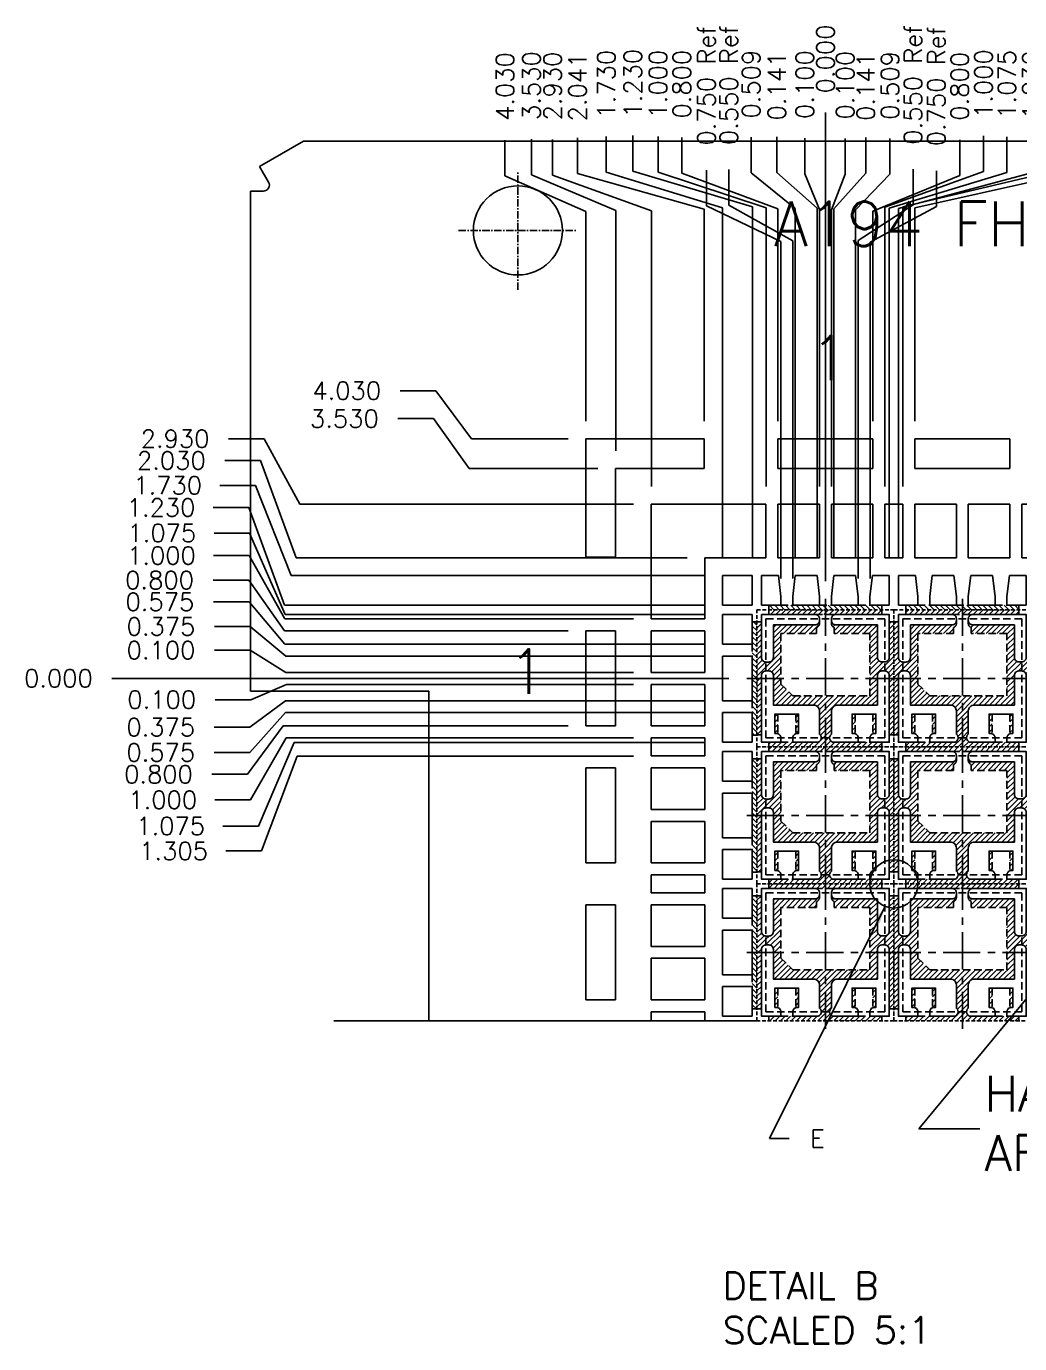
# Model space of a CAD drawing. Extents: x -230 to -102, y -69 to 42.
# Drawn here: x -230.2 to -146.6, y -68.6 to 42.2 of the extents above; entities that cross this region are included whole.
import ezdxf

# ---------------------------------------------------------------- set-up
doc = ezdxf.new("R2010")
doc.units = 0
doc.header["$LTSCALE"] = 0.5
for name, pattern in [('CENTER', [2, 1.25, -0.25, 0.25, -0.25]), ('HIDDEN', [0.375, 0.25, -0.125]), ('HIDDEN2', [0.1875, 0.125, -0.0625])]:
    doc.linetypes.add(name, pattern=pattern)
for name, color, linetype in [('B', 5, 'Continuous'), ('C', 1, 'CENTER'), ('C-L', 6, 'HIDDEN'), ('DIM', 7, 'Continuous'), ('H', 4, 'HIDDEN'), ('hatch', 7, 'CENTER'), ('HATCH O-L', 7, 'HIDDEN2'), ('NOTES', 7, 'Continuous')]:
    doc.layers.add(name, color=color, linetype=linetype)
doc.styles.get("Standard").update_dxf_attribs({"font": 'ROMANS.SHX'})
doc.dimstyles.new('DIM 10', dxfattribs={"dimtxt": 3, "dimasz": 3, "dimexe": 0.625, "dimexo": 0.3125, "dimgap": 0.4, "dimtad": 0, "dimdec": 3, "dimlfac": 0.1, "dimzin": 1, "dimdsep": 46, "dimtxsty": 'STANDARD', "dimcen": 1.25, "dimclrd": 256, "dimclre": 256, "dimadec": 0, "dimazin": 2, "dimtfac": 1, "dimtdec": 3, "dimtmove": 0, "dimatfit": 3, "dimfxl": 1, "dimarcsym": 0})
doc.dimstyles.new('DIM 5', dxfattribs={"dimtxt": 1.5, "dimasz": 1.5, "dimexe": 1.5, "dimexo": 1.5, "dimgap": 1.5, "dimtad": 0, "dimtih": 1, "dimtoh": 1, "dimdec": 3, "dimlfac": 0.2, "dimzin": 1, "dimdsep": 46, "dimtxsty": 'STANDARD', "dimcen": 1.5, "dimclrd": 256, "dimclre": 256, "dimclrt": 256, "dimadec": 0, "dimazin": 2, "dimtfac": 1, "dimtdec": 3, "dimtmove": 0, "dimatfit": 3, "dimfxl": 1, "dimarcsym": 0})

# ---------------------------------------------------------------- blocks, each defined once
blk = doc.blocks.new('2X2_3L QFN')
at = {"layer": 'hatch'}
h = blk.add_hatch(dxfattribs=at)
h.set_pattern_fill('ANSI31', color=256, scale=0.02)
h.paths.add_polyline_path([(0.175, 1.075), (0.952, 1.075), (0.952, 1.152), (-0.952, 1.152), (-0.952, 1.075), (-0.175, 1.075)])
h = blk.add_hatch(dxfattribs=at)
h.set_pattern_fill('ANSI31', color=256, scale=0.02)
h.paths.add_polyline_path([(-1, 0.275, -0.414214), (-1.075, 0.35), (-1.075, 0.952), (-1.152, 0.952), (-1.152, -0.952), (-1.075, -0.952), (-1.075, 0.05, -0.414214), (-1, 0.125)])
h.paths.add_polyline_path([(1.152, 0.952), (1.075, 0.952), (1.075, 0.352, -0.414214), (1, 0.277), (1, 0.125, -0.414214), (1.075, 0.05), (1.075, -0.952), (1.152, -0.952)])
h = blk.add_hatch(dxfattribs=at)
h.set_pattern_fill('ANSI31', color=256, scale=0.02)
h.paths.add_polyline_path([(0.2, -0.45), (0.875, -0.45), (0.875, 0.05, -0.414214), (0.95, 0.125), (1, 0.125), (1, 0.277), (0.95, 0.277, -0.414214), (0.875, 0.352), (0.875, 0.382), (0.875, 0.9), (0.175, 0.9, -0.414214), (0.1, 0.975), (0.1, 0.95), (0.1, 0.926, 0.317837), (0.15, 0.855), (0.15, 0.755), (0.75, 0.755), (0.75, -0.295), (-0.55, -0.295), (-0.75, -0.095), (-0.75, 0.755), (-0.15, 0.755), (-0.15, 0.855, 0.317837), (-0.1, 0.926), (-0.1, 0.95), (-0.1, 0.975, -0.414214), (-0.175, 0.9), (-0.875, 0.9), (-0.875, 0.35, -0.414214), (-0.95, 0.275), (-1, 0.275), (-1, 0.125), (-0.95, 0.125, -0.414214), (-0.875, 0.05), (-0.875, -0.45), (-0.2, -0.45, -0.414214), (-0.1, -0.55), (-0.1, -0.94, -0.236068), (-0.07, -1), (0.07, -1, -0.236068), (0.1, -0.94), (0.1, -0.55, -0.414214)])
h = blk.add_hatch(dxfattribs=at)
h.set_pattern_fill('ANSI31', color=256, scale=0.02)
h.paths.add_polyline_path([(-0.8, -0.6), (-0.85, -0.6), (-0.85, -0.925), (-0.825, -0.925, -0.085164), (-0.8, -0.929)])
h.paths.add_polyline_path([(-0.45, -0.6), (-0.5, -0.6), (-0.5, -0.929, -0.085164), (-0.475, -0.925), (-0.45, -0.925)])
h.paths.add_polyline_path([(0.5, -0.6), (0.45, -0.6), (0.45, -0.925), (0.475, -0.925, -0.085164), (0.5, -0.929)])
h.paths.add_polyline_path([(0.85, -0.6), (0.8, -0.6), (0.8, -0.929, -0.085164), (0.825, -0.925), (0.85, -0.925)])
h = blk.add_hatch(dxfattribs=at)
h.set_pattern_fill('ANSI31', color=256, scale=0.02)
h.paths.add_polyline_path([(0.07, -1), (-0.07, -1, -0.40487), (-0.143, -1.075), (0.143, -1.075, -0.40487)])
h.paths.add_polyline_path([(0.952, -1.075), (0.75, -1.075), (0.55, -1.075), (0.55, -1.075), (0.145, -1.075, -0.008002), (0.143, -1.075), (-0.143, -1.075, -0.008002), (-0.145, -1.075), (-0.55, -1.075), (-0.75, -1.075), (-0.75, -1.075), (-0.952, -1.075), (-0.952, -1.152), (0.952, -1.152)])
at = {"layer": 'B'}
blk.add_line((0.45, -0.925), (0.475, -0.925), dxfattribs=at)
for points in [[(-0.175, 0.9), (-0.875, 0.9), (-0.875, 0.35, -0.414214), (-0.95, 0.275), (-1, 0.275, -0.414214), (-1.075, 0.35), (-1.075, 1.075), (-0.175, 1.075, -0.414214), (-0.1, 1), (-0.1, 0.975, -0.414214)], [(1, 0.277, 0.414214), (1.075, 0.352), (1.075, 1.075), (0.175, 1.075, 0.414214), (0.1, 1), (0.1, 0.975, 0.414214), (0.175, 0.9), (0.875, 0.9), (0.875, 0.382), (0.875, 0.352, 0.414214), (0.95, 0.277)], [(-0.1, -0.55, 0.414214), (-0.2, -0.45), (-0.875, -0.45), (-0.875, 0.05, 0.414214), (-0.95, 0.125), (-1, 0.125, 0.414214), (-1.075, 0.05), (-1.075, -1.075), (-0.75, -1.075), (-0.75, -1, 0.414214), (-0.825, -0.925), (-0.85, -0.925), (-0.85, -0.6), (-0.45, -0.6), (-0.45, -0.925), (-0.475, -0.925, 0.414214), (-0.55, -1), (-0.55, -1.075), (-0.145, -1.075, 0.720759), (-0.1, -0.94)], [(0.1, -0.94), (0.1, -0.55, -0.414214), (0.2, -0.45), (0.875, -0.45), (0.875, 0.05, -0.414214), (0.95, 0.125), (1, 0.125, -0.414214), (1.075, 0.05), (1.075, -1.075), (0.75, -1.075), (0.75, -1, -0.414214), (0.825, -0.925), (0.85, -0.925), (0.85, -0.6), (0.45, -0.6), (0.45, -0.925), (0.475, -0.925, -0.414214), (0.55, -1), (0.55, -1.075), (0.145, -1.075, -0.720759)]]:
    blk.add_lwpolyline(points, format="xyb", close=True, dxfattribs=at)
at = {"layer": 'C'}
for p, q in [((0, 1.339), (0, -1.36)), ((-1.323, 0), (1.397, 0))]:
    blk.add_line(p, q, dxfattribs=at)
at = {"layer": 'C-L'}
blk.add_line((1, 1), (-1, 1), dxfattribs=at)
blk.add_lwpolyline([(-1, 1), (1, 1), (1, -1), (-1, -1)], close=True, dxfattribs=at)
at = {"layer": 'H'}
for p, q in [((-0.952, 1.075), (-0.952, 1.152)), ((0.952, 1.075), (0.952, 1.152)), ((-1.075, 0.952), (-1.152, 0.952)), ((-0.175, 1.075), (0.175, 1.075)), ((-0.1, 0.95), (-0.1, 0.975)), ((0.1, 0.95), (0.1, 0.975)), ((1.075, 0.952), (1.152, 0.952)), ((-0.15, 0.855), (-0.15, 0.855)), ((0.15, 0.855), (0.15, 0.855)), ((-0.8, -0.6), (-0.8, -0.929)), ((-0.5, -0.6), (-0.5, -0.929)), ((0.5, -0.6), (0.5, -0.929)), ((0.8, -0.6), (0.8, -0.929)), ((-1.075, -0.952), (-1.152, -0.952)), ((-0.952, -1.075), (-0.952, -1.152)), ((-0.75, -1.075), (-0.55, -1.075)), ((0.55, -1.075), (0.75, -1.075)), ((0.952, -1.075), (0.952, -1.152)), ((1.075, -0.952), (1.152, -0.952))]:
    blk.add_line(p, q, dxfattribs=at)
blk.add_lwpolyline([(-0.1, 0.95), (-0.1, 0.926, -0.317837), (-0.15, 0.855), (-0.15, 0.755), (-0.75, 0.755), (-0.75, -0.095), (-0.55, -0.295), (0.75, -0.295), (0.75, 0.755), (0.15, 0.755), (0.15, 0.855, -0.317837), (0.1, 0.926), (0.1, 0.95)], format="xyb", dxfattribs=at)
at = {"layer": 'HATCH O-L'}
blk.add_lwpolyline([(-1.152, -1.152), (-1.152, 1.152), (1.152, 1.152), (1.152, -1.152)], close=True, dxfattribs=at)
blk = doc.blocks.new('H-SUPPORT')
at = {"layer": 'hatch'}
h = blk.add_hatch(dxfattribs=at)
h.set_pattern_fill('ANSI31', color=256, scale=0.02)
h.set_pattern_definition([(45, (536.18558, 348.402293), (-0.0449012806, 0.0449012806), [])])
h.paths.add_polyline_path([(1.752, 2.377), (-0.152, 2.377), (-0.152, 2.3), (1.752, 2.3)])
at = {"layer": 'B'}
for p, q in [((-0.275, 2.3), (0.05, 2.3)), ((-0.275, 2.3), (-0.275, 1.8)), ((0.05, 2.3), (0.05, 2.15)), ((0.25, 2.3), (0.7, 2.3)), ((0.25, 2.3), (0.25, 2.15)), ((0.7, 2.3), (0.7, 2.15)), ((0.9, 2.3), (1.35, 2.3)), ((0.9, 2.3), (0.9, 2.15)), ((1.35, 2.3), (1.35, 2.15)), ((1.55, 2.3), (1.875, 2.3)), ((1.55, 2.3), (1.55, 2.15)), ((1.875, 2.3), (1.875, 1.8)), ((0.05, 2.15), (0.009, 1.8)), ((0.25, 2.15), (0.291, 1.8)), ((0.7, 2.15), (0.659, 1.8)), ((0.9, 2.15), (0.941, 1.8)), ((1.35, 2.15), (1.309, 1.8)), ((1.55, 2.15), (1.591, 1.8)), ((-0.275, 1.8), (0.009, 1.8)), ((0.291, 1.8), (0.659, 1.8)), ((0.941, 1.8), (1.309, 1.8)), ((1.591, 1.8), (1.875, 1.8)), ((-0.352, 1.5), (-0.2, 1.5)), ((-0.2, 1.5), (-0.2, 0.6)), ((0, 1.5), (0.7, 1.5)), ((0, 1.5), (0, 0.6)), ((0.7, 1.5), (0.7, 0.6)), ((0.9, 1.5), (1.6, 1.5)), ((0.9, 1.5), (0.9, 0.6)), ((1.6, 1.5), (1.6, 0.6)), ((1.8, 1.5), (1.8, 0.6)), ((1.8, 1.5), (1.952, 1.5)), ((-0.352, 0.6), (-0.2, 0.6)), ((0, 0.6), (0.7, 0.6)), ((0.9, 0.6), (1.6, 0.6)), ((1.8, 0.6), (1.952, 0.6)), ((0, 0), (0, -0.5)), ((0, 0), (1.6, 0)), ((1.6, 0), (1.6, -0.5)), ((0, -0.5), (1.6, -0.5))]:
    blk.add_line(p, q, dxfattribs=at)
at = {"layer": 'H'}
for p, q in [((-0.152, 2.377), (-0.152, 2.3)), ((0.05, 2.3), (0.25, 2.3)), ((0.7, 2.3), (0.9, 2.3)), ((1.35, 2.3), (1.55, 2.3)), ((1.752, 2.377), (1.752, 2.3))]:
    blk.add_line(p, q, dxfattribs=at)
blk = doc.blocks.new('V-SUPPORT')
at = {"layer": 'hatch'}
h = blk.add_hatch(dxfattribs=at)
h.set_pattern_fill('ANSI31', color=256, scale=0.02)
h.set_pattern_definition([(45, (484.95498, 344.772493), (-0.0449012806, 0.0449012806), [])])
h.paths.add_polyline_path([(-0.8, 0.8524), (-0.8774, 0.8524), (-0.8774, -1.0524), (-0.8, -1.0524)])
at = {"layer": 'B'}
for p, q in [((-0.8, 0.975), (-0.3, 0.975)), ((-0.8, 0.975), (-0.8, 0.475)), ((-0.3, 0.975), (-0.3, 0.475)), ((0, 0.9), (0, 1.0524)), ((0, 0.9), (0.9, 0.9)), ((0.9, 0.9), (0.9, 1.0524)), ((0, 0), (0, 0.7)), ((0, 0.7), (0.9, 0.7)), ((0.9, 0), (0.9, 0.7)), ((1.5, -0.9), (1.5, 0.7)), ((1.5, 0.7), (2, 0.7)), ((2, -0.9), (2, 0.7)), ((-0.8, 0.475), (-0.3, 0.475)), ((-0.8, 0.275), (-0.3, 0.275)), ((-0.8, 0.275), (-0.8, -0.475)), ((-0.3, 0.275), (-0.3, -0.475)), ((0, 0), (0.9, 0)), ((0, -0.9), (0, -0.2)), ((0, -0.2), (0.9, -0.2)), ((0.9, -0.9), (0.9, -0.2)), ((-0.8, -0.475), (-0.3, -0.475)), ((-0.8, -0.675), (-0.8, -1.175)), ((-0.8, -0.675), (-0.3, -0.675)), ((-0.3, -0.675), (-0.3, -1.175)), ((0, -0.9), (0.9, -0.9)), ((0, -1.2524), (0, -1.1)), ((0, -1.1), (0.9, -1.1)), ((0.9, -1.2524), (0.9, -1.1)), ((1.5, -0.9), (2, -0.9)), ((-0.8, -1.175), (-0.3, -1.175))]:
    blk.add_line(p, q, dxfattribs=at)
at = {"layer": 'H'}
for p, q in [((-0.8774, 0.8524), (-0.8, 0.8524)), ((-0.8, 0.475), (-0.8, 0.275)), ((-0.8, -0.475), (-0.8, -0.675)), ((-0.8774, -1.0524), (-0.8, -1.0524))]:
    blk.add_line(p, q, dxfattribs=at)
blk = doc.blocks.new('*D34')
at = {"layer": 'Defpoints', "color": 0, "transparency": 16777216}
for p in [(559.05, -765.54), (559.05, -806.46), (559.05, -813.15)]:
    blk.add_point(p, dxfattribs=at)
at = {"layer": 'DIM', "lineweight": -2, "transparency": 16777216}
blk.add_line((559.05, -804.96), (559.05, -765.54), dxfattribs=at)
at = {"layer": 'DIM', "transparency": 16777216, "insert": (559.05, -761.04), "char_height": 1.5, "attachment_point": 5, "rotation": 90}
blk.add_mtext('0.000', dxfattribs=at)
blk = doc.blocks.new('*D35')
at = {"layer": 'Defpoints', "color": 0, "transparency": 16777216}
for p in [(499.01, -813.15), (552.43, -813.15), (559.05, -813.15)]:
    blk.add_point(p, dxfattribs=at)
at = {"layer": 'DIM', "lineweight": -2, "transparency": 16777216}
blk.add_line((550.93, -813.15), (499.01, -813.15), dxfattribs=at)
at = {"layer": 'DIM', "transparency": 16777216, "insert": (494.51, -813.15), "char_height": 1.5, "attachment_point": 5}
blk.add_mtext('0.000', dxfattribs=at)
blk = doc.blocks.new('*D36')
at = {"layer": 'Defpoints', "color": 0, "transparency": 16777216}
for p in [(507.64, -810.78), (544.4, -812.65), (559.05, -813.15)]:
    blk.add_point(p, dxfattribs=at)
at = {"layer": 'DIM', "lineweight": -2, "transparency": 16777216}
for p, q in [((510.64, -810.78), (507.64, -810.78)), ((513.64, -812.65), (510.64, -810.78)), ((542.9, -812.65), (513.64, -812.65))]:
    blk.add_line(p, q, dxfattribs=at)
at = {"layer": 'DIM', "transparency": 16777216, "insert": (503.14, -810.78), "char_height": 1.5, "attachment_point": 5}
blk.add_mtext('0.100', dxfattribs=at)
blk = doc.blocks.new('*D37')
at = {"layer": 'Defpoints', "color": 0, "transparency": 16777216}
for p in [(507.64, -808.79), (550.4, -811.28), (559.05, -813.15)]:
    blk.add_point(p, dxfattribs=at)
at = {"layer": 'DIM', "lineweight": -2, "transparency": 16777216}
for p, q in [((510.64, -808.79), (507.64, -808.79)), ((513.64, -811.28), (510.64, -808.79)), ((548.9, -811.28), (513.64, -811.28))]:
    blk.add_line(p, q, dxfattribs=at)
at = {"layer": 'DIM', "transparency": 16777216, "insert": (503.14, -808.79), "char_height": 1.5, "attachment_point": 5}
blk.add_mtext('0.375', dxfattribs=at)
blk = doc.blocks.new('*D38')
at = {"layer": 'Defpoints', "color": 0, "transparency": 16777216}
for p in [(507.55, -806.71), (550.4, -810.28), (559.05, -813.15)]:
    blk.add_point(p, dxfattribs=at)
at = {"layer": 'DIM', "lineweight": -2, "transparency": 16777216}
for p, q in [((510.55, -806.71), (507.55, -806.71)), ((513.55, -810.28), (510.55, -806.71)), ((548.9, -810.28), (513.55, -810.28))]:
    blk.add_line(p, q, dxfattribs=at)
at = {"layer": 'DIM', "transparency": 16777216, "insert": (503.05, -806.71), "char_height": 1.5, "attachment_point": 5}
blk.add_mtext('0.575', dxfattribs=at)
blk = doc.blocks.new('*D39')
at = {"layer": 'Defpoints', "color": 0, "transparency": 16777216}
for p in [(507.52, -804.88), (538.9, -809.15), (559.05, -813.15)]:
    blk.add_point(p, dxfattribs=at)
at = {"layer": 'DIM', "lineweight": -2, "transparency": 16777216}
for p, q in [((510.52, -804.88), (507.52, -804.88)), ((513.52, -809.15), (510.52, -804.88)), ((537.4, -809.15), (513.52, -809.15))]:
    blk.add_line(p, q, dxfattribs=at)
at = {"layer": 'DIM', "transparency": 16777216, "insert": (503.02, -804.88), "char_height": 1.5, "attachment_point": 5}
blk.add_mtext('0.800', dxfattribs=at)
blk = doc.blocks.new('*D40')
at = {"layer": 'Defpoints', "color": 0, "transparency": 16777216}
for p in [(507.57, -802.82), (544.4, -808.15), (559.05, -813.15)]:
    blk.add_point(p, dxfattribs=at)
at = {"layer": 'DIM', "lineweight": -2, "transparency": 16777216}
for p, q in [((510.57, -802.82), (507.57, -802.82)), ((513.57, -808.15), (510.57, -802.82)), ((542.9, -808.15), (513.57, -808.15))]:
    blk.add_line(p, q, dxfattribs=at)
at = {"layer": 'DIM', "transparency": 16777216, "insert": (503.18, -802.82), "char_height": 1.5, "attachment_point": 5}
blk.add_mtext('1.000', dxfattribs=at)
blk = doc.blocks.new('*D17')
at = {"layer": 'Defpoints', "color": 0, "transparency": 16777216}
for p in [(507.6, -800.92), (550.4, -807.78), (559.05, -813.15)]:
    blk.add_point(p, dxfattribs=at)
at = {"layer": 'DIM', "lineweight": -2, "transparency": 16777216}
for p, q in [((510.6, -800.92), (507.6, -800.92)), ((513.6, -807.78), (510.6, -800.92)), ((548.9, -807.78), (513.6, -807.78))]:
    blk.add_line(p, q, dxfattribs=at)
at = {"layer": 'DIM', "transparency": 16777216, "insert": (503.21, -800.92), "char_height": 1.5, "attachment_point": 5}
blk.add_mtext('1.075', dxfattribs=at)
blk = doc.blocks.new('*D18')
at = {"layer": 'Defpoints', "color": 0, "transparency": 16777216}
for p in [(507.54, -798.78), (550.4, -807), (559.05, -813.15)]:
    blk.add_point(p, dxfattribs=at)
at = {"layer": 'DIM', "lineweight": -2, "transparency": 16777216}
for p, q in [((510.54, -798.78), (507.54, -798.78)), ((513.54, -807), (510.54, -798.78)), ((548.9, -807), (513.54, -807))]:
    blk.add_line(p, q, dxfattribs=at)
at = {"layer": 'DIM', "transparency": 16777216, "insert": (503.14, -798.78), "char_height": 1.5, "attachment_point": 5}
blk.add_mtext('1.230', dxfattribs=at)
blk = doc.blocks.new('*D19')
at = {"layer": 'Defpoints', "color": 0, "transparency": 16777216}
for p in [(508.09, -796.91), (550.4, -804.5), (559.05, -813.15)]:
    blk.add_point(p, dxfattribs=at)
at = {"layer": 'DIM', "lineweight": -2, "transparency": 16777216}
for p, q in [((511.09, -796.91), (508.09, -796.91)), ((514.09, -804.5), (511.09, -796.91)), ((548.9, -804.5), (514.09, -804.5))]:
    blk.add_line(p, q, dxfattribs=at)
at = {"layer": 'DIM', "transparency": 16777216, "insert": (503.7, -796.91), "char_height": 1.5, "attachment_point": 5}
blk.add_mtext('1.730', dxfattribs=at)
blk = doc.blocks.new('*D20')
at = {"layer": 'Defpoints', "color": 0, "transparency": 16777216}
for p in [(508.51, -794.82), (548.9, -803), (559.05, -813.15)]:
    blk.add_point(p, dxfattribs=at)
at = {"layer": 'DIM', "lineweight": -2, "transparency": 16777216}
for p, q in [((511.51, -794.82), (508.51, -794.82)), ((514.51, -803), (511.51, -794.82)), ((547.4, -803), (514.51, -803))]:
    blk.add_line(p, q, dxfattribs=at)
at = {"layer": 'DIM', "transparency": 16777216, "insert": (504.01, -794.82), "char_height": 1.5, "attachment_point": 5}
blk.add_mtext('2.030', dxfattribs=at)
blk = doc.blocks.new('*D21')
at = {"layer": 'Defpoints', "color": 0, "transparency": 16777216}
for p in [(508.83, -792.99), (544.4, -798.5), (559.05, -813.15)]:
    blk.add_point(p, dxfattribs=at)
at = {"layer": 'DIM', "lineweight": -2, "transparency": 16777216}
for p, q in [((511.83, -792.99), (508.83, -792.99)), ((514.83, -798.5), (511.83, -792.99)), ((542.9, -798.5), (514.83, -798.5))]:
    blk.add_line(p, q, dxfattribs=at)
at = {"layer": 'DIM', "transparency": 16777216, "insert": (504.33, -792.99), "char_height": 1.5, "attachment_point": 5}
blk.add_mtext('2.930', dxfattribs=at)
blk = doc.blocks.new('*D22')
at = {"layer": 'Defpoints', "color": 0, "transparency": 16777216}
for p in [(523.07, -791.3), (541.4, -795.5), (559.05, -813.15)]:
    blk.add_point(p, dxfattribs=at)
at = {"layer": 'DIM', "lineweight": -2, "transparency": 16777216}
for p, q in [((526.07, -791.3), (523.07, -791.3)), ((529.07, -795.5), (526.07, -791.3)), ((539.9, -795.5), (529.07, -795.5))]:
    blk.add_line(p, q, dxfattribs=at)
at = {"layer": 'DIM', "transparency": 16777216, "insert": (518.57, -791.3), "char_height": 1.5, "attachment_point": 5}
blk.add_mtext('3.530', dxfattribs=at)
blk = doc.blocks.new('*D23')
at = {"layer": 'Defpoints', "color": 0, "transparency": 16777216}
for p in [(523.27, -788.95), (538.9, -793), (559.05, -813.15)]:
    blk.add_point(p, dxfattribs=at)
at = {"layer": 'DIM', "lineweight": -2, "transparency": 16777216}
for p, q in [((526.27, -788.95), (523.27, -788.95)), ((529.27, -793), (526.27, -788.95)), ((537.4, -793), (529.27, -793))]:
    blk.add_line(p, q, dxfattribs=at)
at = {"layer": 'DIM', "transparency": 16777216, "insert": (518.77, -788.95), "char_height": 1.5, "attachment_point": 5}
blk.add_mtext('4.030', dxfattribs=at)
blk = doc.blocks.new('*D41')
at = {"layer": 'Defpoints', "color": 0, "transparency": 16777216}
for p in [(559.05, -813.15), (544.4, -813.65), (507.7, -814.94)]:
    blk.add_point(p, dxfattribs=at)
at = {"layer": 'DIM', "lineweight": -2, "transparency": 16777216}
for p, q in [((513.7, -813.65), (510.7, -814.94)), ((542.9, -813.65), (513.7, -813.65)), ((510.7, -814.94), (507.7, -814.94))]:
    blk.add_line(p, q, dxfattribs=at)
at = {"layer": 'DIM', "transparency": 16777216, "insert": (503.2, -814.94), "char_height": 1.5, "attachment_point": 5}
blk.add_mtext('0.100', dxfattribs=at)
blk = doc.blocks.new('*D42')
at = {"layer": 'Defpoints', "color": 0, "transparency": 16777216}
for p in [(559.05, -813.15), (550.4, -815.03), (507.62, -817.26)]:
    blk.add_point(p, dxfattribs=at)
at = {"layer": 'DIM', "lineweight": -2, "transparency": 16777216}
for p, q in [((513.62, -815.03), (510.62, -817.26)), ((548.9, -815.03), (513.62, -815.03)), ((510.62, -817.26), (507.62, -817.26))]:
    blk.add_line(p, q, dxfattribs=at)
at = {"layer": 'DIM', "transparency": 16777216, "insert": (503.12, -817.26), "char_height": 1.5, "attachment_point": 5}
blk.add_mtext('0.375', dxfattribs=at)
blk = doc.blocks.new('*D43')
at = {"layer": 'Defpoints', "color": 0, "transparency": 16777216}
for p in [(559.05, -813.15), (550.4, -816.03), (507.62, -819.38)]:
    blk.add_point(p, dxfattribs=at)
at = {"layer": 'DIM', "lineweight": -2, "transparency": 16777216}
for p, q in [((513.62, -816.03), (510.62, -819.38)), ((548.9, -816.03), (513.62, -816.03)), ((510.62, -819.38), (507.62, -819.38))]:
    blk.add_line(p, q, dxfattribs=at)
at = {"layer": 'DIM', "transparency": 16777216, "insert": (503.12, -819.38), "char_height": 1.5, "attachment_point": 5}
blk.add_mtext('0.575', dxfattribs=at)
blk = doc.blocks.new('*D44')
at = {"layer": 'Defpoints', "color": 0, "transparency": 16777216}
for p in [(559.05, -813.15), (538.9, -817.15), (507.43, -821.22)]:
    blk.add_point(p, dxfattribs=at)
at = {"layer": 'DIM', "lineweight": -2, "transparency": 16777216}
for p, q in [((513.43, -817.15), (510.43, -821.22)), ((537.4, -817.15), (513.43, -817.15)), ((510.43, -821.22), (507.43, -821.22))]:
    blk.add_line(p, q, dxfattribs=at)
at = {"layer": 'DIM', "transparency": 16777216, "insert": (502.93, -821.22), "char_height": 1.5, "attachment_point": 5}
blk.add_mtext('0.800', dxfattribs=at)
blk = doc.blocks.new('*D45')
at = {"layer": 'Defpoints', "color": 0, "transparency": 16777216}
for p in [(559.05, -813.15), (544.4, -818.15), (507.68, -823.37)]:
    blk.add_point(p, dxfattribs=at)
at = {"layer": 'DIM', "lineweight": -2, "transparency": 16777216}
for p, q in [((513.68, -818.15), (510.68, -823.37)), ((542.9, -818.15), (513.68, -818.15)), ((510.68, -823.37), (507.68, -823.37))]:
    blk.add_line(p, q, dxfattribs=at)
at = {"layer": 'DIM', "transparency": 16777216, "insert": (503.29, -823.37), "char_height": 1.5, "attachment_point": 5}
blk.add_mtext('1.000', dxfattribs=at)
blk = doc.blocks.new('*D46')
at = {"layer": 'Defpoints', "color": 0, "transparency": 16777216}
for p in [(559.05, -813.15), (550.4, -818.53), (508.34, -825.57)]:
    blk.add_point(p, dxfattribs=at)
at = {"layer": 'DIM', "lineweight": -2, "transparency": 16777216}
for p, q in [((514.34, -818.53), (511.34, -825.57)), ((548.9, -818.53), (514.34, -818.53)), ((511.34, -825.57), (508.34, -825.57))]:
    blk.add_line(p, q, dxfattribs=at)
at = {"layer": 'DIM', "transparency": 16777216, "insert": (503.95, -825.57), "char_height": 1.5, "attachment_point": 5}
blk.add_mtext('1.075', dxfattribs=at)
blk = doc.blocks.new('*D47')
at = {"layer": 'Defpoints', "color": 0, "transparency": 16777216}
for p in [(559.05, -813.15), (544.4, -819.68), (508.6, -827.67)]:
    blk.add_point(p, dxfattribs=at)
at = {"layer": 'DIM', "lineweight": -2, "transparency": 16777216}
for p, q in [((514.6, -819.68), (511.6, -827.67)), ((542.9, -819.68), (514.6, -819.68)), ((511.6, -827.67), (508.6, -827.67))]:
    blk.add_line(p, q, dxfattribs=at)
at = {"layer": 'DIM', "transparency": 16777216, "insert": (504.2, -827.67), "char_height": 1.5, "attachment_point": 5}
blk.add_mtext('1.305', dxfattribs=at)
blk = doc.blocks.new('*D24')
at = {"layer": 'Defpoints', "color": 0, "transparency": 16777216}
for p in [(557.31, -767.7), (558.55, -798.5), (559.05, -813.15)]:
    blk.add_point(p, dxfattribs=at)
at = {"layer": 'DIM', "lineweight": -2, "transparency": 16777216}
for p, q in [((557.31, -770.7), (557.31, -767.7)), ((558.55, -773.7), (557.31, -770.7)), ((558.55, -797), (558.55, -773.7))]:
    blk.add_line(p, q, dxfattribs=at)
at = {"layer": 'DIM', "transparency": 16777216, "insert": (557.31, -763.2), "char_height": 1.5, "attachment_point": 5, "rotation": 90}
blk.add_mtext('0.100', dxfattribs=at)
blk = doc.blocks.new('*D25')
at = {"layer": 'Defpoints', "color": 0, "transparency": 16777216}
for p in [(552.8, -767.63), (556.5, -804.5), (559.05, -813.15)]:
    blk.add_point(p, dxfattribs=at)
at = {"layer": 'DIM', "lineweight": -2, "transparency": 16777216}
for p, q in [((552.8, -770.63), (552.8, -767.63)), ((556.5, -773.63), (552.8, -770.63)), ((556.5, -803), (556.5, -773.63))]:
    blk.add_line(p, q, dxfattribs=at)
at = {"layer": 'DIM', "transparency": 16777216, "insert": (552.8, -763.16), "char_height": 1.5, "attachment_point": 5, "rotation": 90}
blk.add_mtext('0.509', dxfattribs=at)
blk = doc.blocks.new('*D26')
at = {"layer": 'Defpoints', "color": 0, "transparency": 16777216}
for p in [(546.97, -767.66), (555.05, -793), (559.05, -813.15)]:
    blk.add_point(p, dxfattribs=at)
at = {"layer": 'DIM', "lineweight": -2, "transparency": 16777216}
for p, q in [((546.97, -770.66), (546.97, -767.66)), ((555.05, -773.66), (546.97, -770.66)), ((555.05, -791.5), (555.05, -773.66))]:
    blk.add_line(p, q, dxfattribs=at)
at = {"layer": 'DIM', "transparency": 16777216, "insert": (546.97, -763.16), "char_height": 1.5, "attachment_point": 5, "rotation": 90}
blk.add_mtext('0.800', dxfattribs=at)
blk = doc.blocks.new('*D27')
at = {"layer": 'Defpoints', "color": 0, "transparency": 16777216}
for p in [(544.96, -767.56), (554.05, -798.5), (559.05, -813.15)]:
    blk.add_point(p, dxfattribs=at)
at = {"layer": 'DIM', "lineweight": -2, "transparency": 16777216}
for p, q in [((544.96, -770.56), (544.96, -767.56)), ((554.05, -773.56), (544.96, -770.56)), ((554.05, -797), (554.05, -773.56))]:
    blk.add_line(p, q, dxfattribs=at)
at = {"layer": 'DIM', "transparency": 16777216, "insert": (544.96, -763.16), "char_height": 1.5, "attachment_point": 5, "rotation": 90}
blk.add_mtext('1.000', dxfattribs=at)
blk = doc.blocks.new('*D28')
at = {"layer": 'Defpoints', "color": 0, "transparency": 16777216}
for p in [(542.84, -767.48), (552.9, -804.5), (559.05, -813.15)]:
    blk.add_point(p, dxfattribs=at)
at = {"layer": 'DIM', "lineweight": -2, "transparency": 16777216}
for p, q in [((542.84, -770.48), (542.84, -767.48)), ((552.9, -773.48), (542.84, -770.48)), ((552.9, -803), (552.9, -773.48))]:
    blk.add_line(p, q, dxfattribs=at)
at = {"layer": 'DIM', "transparency": 16777216, "insert": (542.84, -763.08), "char_height": 1.5, "attachment_point": 5, "rotation": 90}
blk.add_mtext('1.230', dxfattribs=at)
blk = doc.blocks.new('*D29')
at = {"layer": 'Defpoints', "color": 0, "transparency": 16777216}
for p in [(540.61, -767.56), (550.4, -804.5), (559.05, -813.15)]:
    blk.add_point(p, dxfattribs=at)
at = {"layer": 'DIM', "lineweight": -2, "transparency": 16777216}
for p, q in [((540.61, -770.56), (540.61, -767.56)), ((550.4, -773.56), (540.61, -770.56)), ((550.4, -803), (550.4, -773.56))]:
    blk.add_line(p, q, dxfattribs=at)
at = {"layer": 'DIM', "transparency": 16777216, "insert": (540.61, -763.16), "char_height": 1.5, "attachment_point": 5, "rotation": 90}
blk.add_mtext('1.730', dxfattribs=at)
blk = doc.blocks.new('*D30')
at = {"layer": 'Defpoints', "color": 0, "transparency": 16777216}
for p in [(538.19, -767.68), (548.84, -793), (559.05, -813.15)]:
    blk.add_point(p, dxfattribs=at)
at = {"layer": 'DIM', "lineweight": -2, "transparency": 16777216}
for p, q in [((538.19, -770.68), (538.19, -767.68)), ((548.84, -773.68), (538.19, -770.68)), ((548.84, -791.5), (548.84, -773.68))]:
    blk.add_line(p, q, dxfattribs=at)
at = {"layer": 'DIM', "transparency": 16777216, "insert": (538.19, -763.4), "char_height": 1.5, "attachment_point": 5, "rotation": 90}
blk.add_mtext('2.041', dxfattribs=at)
blk = doc.blocks.new('*D31')
at = {"layer": 'Defpoints', "color": 0, "transparency": 16777216}
for p in [(536.09, -767.82), (544.4, -798.5), (559.05, -813.15)]:
    blk.add_point(p, dxfattribs=at)
at = {"layer": 'DIM', "lineweight": -2, "transparency": 16777216}
for p, q in [((536.09, -770.82), (536.09, -767.82)), ((544.4, -773.82), (536.09, -770.82)), ((544.4, -797), (544.4, -773.82))]:
    blk.add_line(p, q, dxfattribs=at)
at = {"layer": 'DIM', "transparency": 16777216, "insert": (536.09, -763.32), "char_height": 1.5, "attachment_point": 5, "rotation": 90}
blk.add_mtext('2.930', dxfattribs=at)
blk = doc.blocks.new('*D32')
at = {"layer": 'Defpoints', "color": 0, "transparency": 16777216}
for p in [(534.31, -767.78), (541.4, -795.5), (559.05, -813.15)]:
    blk.add_point(p, dxfattribs=at)
at = {"layer": 'DIM', "lineweight": -2, "transparency": 16777216}
for p, q in [((534.31, -770.78), (534.31, -767.78)), ((541.4, -773.78), (534.31, -770.78)), ((541.4, -794), (541.4, -773.78))]:
    blk.add_line(p, q, dxfattribs=at)
at = {"layer": 'DIM', "transparency": 16777216, "insert": (534.31, -763.28), "char_height": 1.5, "attachment_point": 5, "rotation": 90}
blk.add_mtext('3.530', dxfattribs=at)
blk = doc.blocks.new('*D33')
at = {"layer": 'Defpoints', "color": 0, "transparency": 16777216}
for p in [(532.08, -767.86), (538.9, -793), (559.05, -813.15)]:
    blk.add_point(p, dxfattribs=at)
at = {"layer": 'DIM', "lineweight": -2, "transparency": 16777216}
for p, q in [((532.08, -770.86), (532.08, -767.86)), ((538.9, -773.86), (532.08, -770.86)), ((538.9, -791.5), (538.9, -773.86))]:
    blk.add_line(p, q, dxfattribs=at)
at = {"layer": 'DIM', "transparency": 16777216, "insert": (532.08, -763.36), "char_height": 1.5, "attachment_point": 5, "rotation": 90}
blk.add_mtext('4.030', dxfattribs=at)
blk = doc.blocks.new('*D3')
at = {"layer": 'Defpoints', "color": 0, "transparency": 16777216}
for p in [(560.71, -767.74), (559.55, -798.5), (559.05, -813.15)]:
    blk.add_point(p, dxfattribs=at)
at = {"layer": 'DIM', "lineweight": -2, "transparency": 16777216}
for p, q in [((560.71, -770.74), (560.71, -767.74)), ((559.55, -773.74), (560.71, -770.74)), ((559.55, -797), (559.55, -773.74))]:
    blk.add_line(p, q, dxfattribs=at)
at = {"layer": 'DIM', "transparency": 16777216, "insert": (560.71, -763.24), "char_height": 1.5, "attachment_point": 5, "rotation": 90}
blk.add_mtext('0.100', dxfattribs=at)
blk = doc.blocks.new('*D4')
at = {"layer": 'Defpoints', "color": 0, "transparency": 16777216}
for p in [(549.04, -770.39), (555.3, -806.25), (559.05, -813.15)]:
    blk.add_point(p, dxfattribs=at)
at = {"layer": 'DIM', "lineweight": -2, "transparency": 16777216}
for p, q in [((549.04, -773.39), (549.04, -770.39)), ((555.3, -776.39), (549.04, -773.39)), ((555.3, -804.75), (555.3, -776.39))]:
    blk.add_line(p, q, dxfattribs=at)
at = {"layer": 'DIM', "transparency": 16777216, "insert": (549.04, -763.28), "char_height": 1.5, "attachment_point": 5, "rotation": 90}
blk.add_mtext('0.750 Ref', dxfattribs=at)
blk = doc.blocks.new('*D5')
at = {"layer": 'Defpoints', "color": 0, "transparency": 16777216}
for p in [(550.92, -770.35), (556.3, -806.25), (559.05, -813.15)]:
    blk.add_point(p, dxfattribs=at)
at = {"layer": 'DIM', "lineweight": -2, "transparency": 16777216}
for p, q in [((550.92, -773.35), (550.92, -770.35)), ((556.3, -776.35), (550.92, -773.35)), ((556.3, -804.75), (556.3, -776.35))]:
    blk.add_line(p, q, dxfattribs=at)
at = {"layer": 'DIM', "transparency": 16777216, "insert": (550.92, -763.24), "char_height": 1.5, "attachment_point": 5, "rotation": 90}
blk.add_mtext('0.550 Ref', dxfattribs=at)
blk = doc.blocks.new('*D6')
at = {"layer": 'Defpoints', "color": 0, "transparency": 16777216}
for p in [(554.96, -767.6), (558.34, -804.5), (559.05, -813.15)]:
    blk.add_point(p, dxfattribs=at)
at = {"layer": 'DIM', "lineweight": -2, "transparency": 16777216}
for p, q in [((554.96, -770.6), (554.96, -767.6)), ((558.34, -773.6), (554.96, -770.6)), ((558.34, -803), (558.34, -773.6))]:
    blk.add_line(p, q, dxfattribs=at)
at = {"layer": 'DIM', "transparency": 16777216, "insert": (554.96, -763.32), "char_height": 1.5, "attachment_point": 5, "rotation": 90}
blk.add_mtext('0.141', dxfattribs=at)
blk = doc.blocks.new('*D7')
at = {"layer": 'Defpoints', "color": 0, "transparency": 16777216}
for p in [(562.44, -767.64), (559.75, -804.5), (559.05, -813.15)]:
    blk.add_point(p, dxfattribs=at)
at = {"layer": 'DIM', "lineweight": -2, "transparency": 16777216}
for p, q in [((562.44, -770.64), (562.44, -767.64)), ((559.75, -773.64), (562.44, -770.64)), ((559.75, -803), (559.75, -773.64))]:
    blk.add_line(p, q, dxfattribs=at)
at = {"layer": 'DIM', "transparency": 16777216, "insert": (562.44, -763.36), "char_height": 1.5, "attachment_point": 5, "rotation": 90}
blk.add_mtext('0.141', dxfattribs=at)
blk = doc.blocks.new('*D8')
at = {"layer": 'Defpoints', "color": 0, "transparency": 16777216}
for p in [(564.48, -767.74), (561.59, -804.5), (559.05, -813.15)]:
    blk.add_point(p, dxfattribs=at)
at = {"layer": 'DIM', "lineweight": -2, "transparency": 16777216}
for p, q in [((564.48, -770.74), (564.48, -767.74)), ((561.59, -773.74), (564.48, -770.74)), ((561.59, -803), (561.59, -773.74))]:
    blk.add_line(p, q, dxfattribs=at)
at = {"layer": 'DIM', "transparency": 16777216, "insert": (564.48, -763.27), "char_height": 1.5, "attachment_point": 5, "rotation": 90}
blk.add_mtext('0.509', dxfattribs=at)
blk = doc.blocks.new('*D9')
at = {"layer": 'Defpoints', "color": 0, "transparency": 16777216}
for p in [(566.42, -770.32), (561.8, -806.25), (559.05, -813.15)]:
    blk.add_point(p, dxfattribs=at)
at = {"layer": 'DIM', "lineweight": -2, "transparency": 16777216}
for p, q in [((566.42, -773.32), (566.42, -770.32)), ((561.8, -776.32), (566.42, -773.32)), ((561.8, -804.75), (561.8, -776.32))]:
    blk.add_line(p, q, dxfattribs=at)
at = {"layer": 'DIM', "transparency": 16777216, "insert": (566.42, -763.21), "char_height": 1.5, "attachment_point": 5, "rotation": 90}
blk.add_mtext('0.550 Ref', dxfattribs=at)
blk = doc.blocks.new('*D10')
at = {"layer": 'Defpoints', "color": 0, "transparency": 16777216}
for p in [(568.38, -770.44), (562.8, -806.25), (559.05, -813.15)]:
    blk.add_point(p, dxfattribs=at)
at = {"layer": 'DIM', "lineweight": -2, "transparency": 16777216}
for p, q in [((568.38, -773.44), (568.38, -770.44)), ((562.8, -776.44), (568.38, -773.44)), ((562.8, -804.75), (562.8, -776.44))]:
    blk.add_line(p, q, dxfattribs=at)
at = {"layer": 'DIM', "transparency": 16777216, "insert": (568.38, -763.34), "char_height": 1.5, "attachment_point": 5, "rotation": 90}
blk.add_mtext('0.750 Ref', dxfattribs=at)
blk = doc.blocks.new('*D11')
at = {"layer": 'Defpoints', "color": 0, "transparency": 16777216}
for p in [(570.35, -767.84), (563.05, -793), (559.05, -813.15)]:
    blk.add_point(p, dxfattribs=at)
at = {"layer": 'DIM', "lineweight": -2, "transparency": 16777216}
for p, q in [((570.35, -770.84), (570.35, -767.84)), ((563.05, -773.84), (570.35, -770.84)), ((563.05, -791.5), (563.05, -773.84))]:
    blk.add_line(p, q, dxfattribs=at)
at = {"layer": 'DIM', "transparency": 16777216, "insert": (570.35, -763.34), "char_height": 1.5, "attachment_point": 5, "rotation": 90}
blk.add_mtext('0.800', dxfattribs=at)
blk = doc.blocks.new('*D12')
at = {"layer": 'Defpoints', "color": 0, "transparency": 16777216}
for p in [(572.35, -767.52), (564.05, -798.5), (559.05, -813.15)]:
    blk.add_point(p, dxfattribs=at)
at = {"layer": 'DIM', "lineweight": -2, "transparency": 16777216}
for p, q in [((572.35, -770.52), (572.35, -767.52)), ((564.05, -773.52), (572.35, -770.52)), ((564.05, -797), (564.05, -773.52))]:
    blk.add_line(p, q, dxfattribs=at)
at = {"layer": 'DIM', "transparency": 16777216, "insert": (572.35, -763.12), "char_height": 1.5, "attachment_point": 5, "rotation": 90}
blk.add_mtext('1.000', dxfattribs=at)
blk = doc.blocks.new('*D13')
at = {"layer": 'Defpoints', "color": 0, "transparency": 16777216}
for p in [(574.32, -767.58), (564.42, -804.5), (559.05, -813.15)]:
    blk.add_point(p, dxfattribs=at)
at = {"layer": 'DIM', "lineweight": -2, "transparency": 16777216}
for p, q in [((574.32, -770.58), (574.32, -767.58)), ((564.42, -773.58), (574.32, -770.58)), ((564.42, -803), (564.42, -773.58))]:
    blk.add_line(p, q, dxfattribs=at)
at = {"layer": 'DIM', "transparency": 16777216, "insert": (574.32, -763.18), "char_height": 1.5, "attachment_point": 5, "rotation": 90}
blk.add_mtext('1.075', dxfattribs=at)
blk = doc.blocks.new('*D14')
at = {"layer": 'Defpoints', "color": 0, "transparency": 16777216}
for p in [(576.38, -767.61), (565.19, -804.5), (559.05, -813.15)]:
    blk.add_point(p, dxfattribs=at)
at = {"layer": 'DIM', "lineweight": -2, "transparency": 16777216}
for p, q in [((576.38, -770.61), (576.38, -767.61)), ((565.19, -773.61), (576.38, -770.61)), ((565.19, -803), (565.19, -773.61))]:
    blk.add_line(p, q, dxfattribs=at)
at = {"layer": 'DIM', "transparency": 16777216, "insert": (576.38, -763.21), "char_height": 1.5, "attachment_point": 5, "rotation": 90}
blk.add_mtext('1.230', dxfattribs=at)
blk = doc.blocks.new('*D15')
at = {"layer": 'Defpoints', "color": 0, "transparency": 16777216}
for p in [(578.19, -767.49), (565.57, -798.5), (559.05, -813.15)]:
    blk.add_point(p, dxfattribs=at)
at = {"layer": 'DIM', "lineweight": -2, "transparency": 16777216}
for p, q in [((578.19, -770.49), (578.19, -767.49)), ((565.57, -773.49), (578.19, -770.49)), ((565.57, -797), (565.57, -773.49))]:
    blk.add_line(p, q, dxfattribs=at)
at = {"layer": 'DIM', "transparency": 16777216, "insert": (578.19, -763.09), "char_height": 1.5, "attachment_point": 5, "rotation": 90}
blk.add_mtext('1.305', dxfattribs=at)
blk = doc.blocks.new('*D16')
at = {"layer": 'Defpoints', "color": 0, "transparency": 16777216}
for p in [(580.16, -767.55), (566.57, -793), (559.05, -813.15)]:
    blk.add_point(p, dxfattribs=at)
at = {"layer": 'DIM', "lineweight": -2, "transparency": 16777216}
for p, q in [((580.16, -770.55), (580.16, -767.55)), ((566.57, -773.55), (580.16, -770.55)), ((566.57, -791.5), (566.57, -773.55))]:
    blk.add_line(p, q, dxfattribs=at)
at = {"layer": 'DIM', "transparency": 16777216, "insert": (580.16, -763.15), "char_height": 1.5, "attachment_point": 5, "rotation": 90}
blk.add_mtext('1.505', dxfattribs=at)

msp = doc.modelspace()

# ---------------------------------------------------------------- linework, layer by layer
msp.add_line((-168.7231, -41.4713), (-204.316, -41.4713))
at = {"layer": 'B', "ltscale": 0.2}
for p, q in [((-206.8898, 32.5267), (-210.5728, 30.4003)), ((-209.8138, 29.0857), (-210.5728, 30.4003)), ((-210.2469, 28.3357), (-211.3348, 28.3357)), ((-210.2469, 28.3357), (-211.3348, 28.3357))]:
    msp.add_line(p, q, dxfattribs=at)
at = {"layer": 'B'}
for p, q in [((-206.8898, 32.5267), (-122.6278, 32.5267)), ((-211.3348, 28.3357), (-211.3348, -13.7233)), ((-173.1666, 7.4877), (-183.1101, 7.4877)), ((-183.1101, -2.4558), (-183.1101, 7.4877)), ((-173.1666, 4.9877), (-173.1666, 7.4877)), ((-173.1666, 4.9877), (-180.6101, 4.9877)), ((-180.6101, -2.4558), (-180.6101, 4.9877)), ((-168.7231, 1.9877), (-177.6101, 1.9877)), ((-177.6101, -6.8993), (-177.6101, 1.9877)), ((-180.6101, -2.4558), (-183.1101, -2.4558)), ((-168.7231, -2.5123), (-173.1101, -2.5123)), ((-173.1101, -6.8993), (-173.1101, -2.5123)), ((-169.1101, -4.0123), (-171.6101, -4.0123)), ((-171.6101, -6.5123), (-171.6101, -4.0123)), ((-169.1101, -6.5123), (-169.1101, -4.0123)), ((-169.1101, -6.5123), (-171.6101, -6.5123)), ((-196.3348, -13.7233), (-211.3348, -13.7233)), ((-196.3348, -13.7233), (-196.3348, -29.6679)), ((-196.3348, -13.7233), (-196.3348, -41.4713))]:
    msp.add_line(p, q, dxfattribs=at)
msp.add_circle((-188.8348, 25.0267), 3.75, dxfattribs=at)
at = {"layer": 'B', "ltscale": 0.2}
msp.add_arc((-210.2469, 28.8357), 0.5, 270, 30, dxfattribs=at)
at = {"layer": 'C'}
for p, q in [((-188.8348, 20.0267), (-188.8348, 30.0267)), ((-193.8348, 25.0267), (-183.8348, 25.0267))]:
    msp.add_line(p, q, dxfattribs=at)
at = {"layer": 'DIM'}
msp.add_circle((-157.1991, -29.9473), 2.0291, dxfattribs=at)

# ---------------------------------------------------------------- block references
at = {"xscale": 5, "yscale": 5, "zscale": 5}
for p in [(-162.9611, -12.6613), (-162.9611, -12.6613), (-151.4371, -12.6613), (-151.4371, -12.6613), (-162.9611, -24.1853), (-151.4371, -24.1853), (-162.9611, -35.7093), (-151.4371, -35.7093)]:
    msp.add_blockref('2X2_3L QFN', p, dxfattribs=at)
at = {"layer": 'B', "xscale": -5, "yscale": 5, "zscale": 5}
for p in [(-173.1101, -12.1613), (-173.1101, -23.6853), (-173.1101, -35.2093)]:
    msp.add_blockref('V-SUPPORT', p, dxfattribs=at)
at = {"layer": 'HATCH O-L', "xscale": -5, "yscale": 5, "zscale": 5, "rotation": 180}
for p in [(-166.9611, 4.9877), (-155.4371, 4.9877)]:
    msp.add_blockref('H-SUPPORT', p, dxfattribs=at)

# ---------------------------------------------------------------- texts
at = {"layer": 'DIM', "attachment_point": 4}
for s, insert, char_height in [('HAFT-ETCHED AREA \\PARE SHADED,BACK SIDE', (-149.5732, -50.5485), 3), ('E', (-164.2343, -51.377), 1.5)]:
    msp.add_mtext(s, dxfattribs=dict(at, insert=insert, char_height=char_height))
at = {"layer": 'DIM', "insert": (-171.6132, -62.6247), "char_height": 1.5, "attachment_point": 1}
msp.add_mtext_dynamic_manual_height_columns('{\\H1.5x;DETAIL B\\PSCALED 5:1}^I', width=99.527163, gutter_width=1, heights=[0], dxfattribs=at)
at = {"layer": 'NOTES', "char_height": 3.75, "attachment_point": 1}
for s, insert in [('A194 FH', (-167.2988, 27.4584)), ('1', (-164.2311, 16.179)), ('1', (-189.6746, -10.2034))]:
    msp.add_mtext_dynamic_manual_height_columns(s, width=46.888152, gutter_width=1, heights=[0], dxfattribs=dict(at, insert=insert))

# ---------------------------------------------------------------- dimensions: what is measured, and where the dimension line sits
at = {"layer": 'DIM'}
for feature_location, offset, picture, middle in [((-166.7111, -5.7623), (-6.2593, 35.8661), '*D4', (-172.9704, 37.211)), ((-165.7111, -5.7623), (-5.3778, 35.905), '*D5', (-171.089, 37.2499)), ((-160.2111, -5.7623), (4.6205, 35.9314), '*D9', (-155.5907, 37.2763)), ((-159.2111, -5.7623), (5.5885, 35.8104), '*D10', (-153.6226, 37.1553))]:
    dim = msp.add_ordinate_dim(feature_location=feature_location, offset=offset, dtype=1, origin=(-162.9611, -12.6613), text='<> Ref', dimstyle='DIM 5', dxfattribs=at)
    dim.commit()
    dim.dimension.update_dxf_attribs({"geometry": picture, "text_midpoint": middle, "insert": (-722.0066, 800.4904)})
for feature_location, offset, dtype, origin, picture, middle, set_off in [((-162.9611167663, -5.9671949956), (0, 40.9222156505), 1, (-162.9611167663, -12.6612865011), '*D34', (-162.9611167663, 39.4550206549), (-722.0066206137, 800.4904289723)), ((-180.6101, 4.9877), (-7.0883, 27.7232), 1, (-162.9611, -12.6613), '*D32', (-187.6984, 37.211), (-722.0066, 800.4904)), ((-171.6101, -4.0123), (-9.7873, 36.9472), 1, (-162.9611, -12.6613), '*D29', (-181.3974, 37.3277), (-722.0066, 800.4904)), ((-169.1101, -4.0123), (-10.0596, 37.025), 1, (-162.9611, -12.6613), '*D28', (-179.1697, 37.4056), (-722.0066, 800.4904)), ((-167.9611, 1.9877), (-9.0858, 30.9472), 1, (-162.9611, -12.6613), '*D27', (-177.0469, 37.3277), (-722.0066, 800.4904)), ((-166.9611, 7.4877), (-8.0789, 25.34), 1, (-162.9611, -12.6613), '*D26', (-175.04, 37.3277), (-722.0066, 800.4904)), ((-165.5076, -4.0123), (-3.6999, 36.8757), 1, (-162.9611, -12.6613), '*D25', (-169.2075, 37.3277), (-722.0066, 800.4904)), ((-163.4611, 1.9877), (-1.2309, 30.8011), 1, (-162.9611, -12.6613), '*D24', (-164.692, 37.2888), (-722.0066, 800.4904)), ((-156.4371, 1.9877), (12.6238, 31.0168), 1, (-162.9611, -12.6613), '*D15', (-143.8133, 37.3973), (-722.0066, 800.4904)), ((-157.9611, 1.9877), (8.3053, 30.9865), 1, (-162.9611, -12.6613), '*D12', (-149.6558, 37.3671), (-722.0066, 800.4904)), ((-155.4371, 7.4877), (13.5919, 25.4562), 1, (-162.9611, -12.6613), '*D16', (-141.8453, 37.3368), (-722.0066, 800.4904)), ((-157.5861, -4.0123), (9.8983, 36.926), 1, (-162.9611, -12.6613), '*D13', (-147.6878, 37.3066), (-722.0066, 800.4904)), ((-156.8121, -4.0123), (11.1846, 36.8957), 1, (-162.9611, -12.6613), '*D14', (-145.6275, 37.2763), (-722.0066, 800.4904)), ((-162.4611, 1.9877), (1.1622, 30.7622), 1, (-162.9611, -12.6613), '*D3', (-161.299, 37.2499), (-722.0066, 800.4904)), ((-183.1101, 7.4877), (-6.816, 25.1454), 1, (-162.9611, -12.6613), '*D33', (-189.9261, 37.1331), (-722.0066, 800.4904)), ((-177.6101, 1.9877), (-8.3062, 30.6843), 1, (-162.9611, -12.6613), '*D31', (-185.9163, 37.172), (-722.0066, 800.4904)), ((-173.1666, 7.4877), (-10.6494, 25.3208), 1, (-162.9611, -12.6613), '*D30', (-183.816, 37.0942), (-722.0066, 800.4904)), ((-163.6646, -4.0123), (-3.3792, 36.8986), 1, (-162.9611, -12.6613), '*D6', (-167.0438, 37.172), (-722.0066, 800.4904)), ((-158.9611, 7.4877), (7.3065, 25.1675), 1, (-162.9611, -12.6613), '*D11', (-151.6546, 37.1553), (-722.0066, 800.4904)), ((-160.4146, -4.0123), (2.8867, 36.7638), 1, (-162.9611, -12.6613), '*D8', (-157.5279, 37.2158), (-722.0066, 800.4904)), ((-162.2576, -4.0123), (2.692, 36.8597), 1, (-162.9611, -12.6613), '*D7', (-159.5656, 37.1331), (-722.0066, 800.4904)), ((-183.1101, 7.4877), (-15.6276, 4.0559), 0, (-162.9611, -12.6613), '*D23', (-203.2377, 11.5436), (-722.0066, 800.4904)), ((-180.6101, 4.9877), (-18.3235, 4.207), 0, (-162.9611, -12.6613), '*D22', (-203.4336, 9.1947), (-722.0066, 800.4904)), ((-177.6101, 1.9877), (-35.5634, 5.5106), 0, (-162.9611, -12.6613), '*D21', (-217.6736, 7.4983), (-722.0066, 800.4904)), ((-173.1101, -2.5123), (-40.3845, 8.1788), 0, (-162.9611, -12.6613), '*D20', (-217.9946, 5.6665), (-722.0066, 800.4904)), ((-171.6101, -4.0123), (-42.3047, 7.5948), 0, (-162.9611, -12.6613), '*D19', (-218.3077, 3.5825), (-722.0066, 800.4904)), ((-171.6101, -6.5123), (-42.8599, 8.2228), 0, (-162.9611, -12.6613), '*D18', (-218.8629, 1.7105), (-722.0066, 800.4904)), ((-171.6101, -7.2863), (-42.796, 6.8579), 0, (-162.9611, -12.6613), '*D17', (-218.799, -0.4284), (-722.0066, 800.4904)), ((-177.6101, -7.6613), (-36.828, 5.33), 0, (-162.9611, -12.6613), '*D40', (-218.8309, -2.3312), (-722.0066, 800.4904)), ((-183.1101, -8.6613), (-31.3806, 4.2686), 0, (-162.9611, -12.6613), '*D39', (-218.9907, -4.3926), (-722.0066, 800.4904)), ((-171.6101, -9.7863), (-42.8486, 3.5638), 0, (-162.9611, -12.6613), '*D38', (-218.9588, -6.2225), (-722.0066, 800.4904)), ((-171.6101, -10.7863), (-42.7528, 2.4912), 0, (-162.9611, -12.6613), '*D37', (-218.8629, -8.2951), (-722.0066, 800.4904)), ((-177.6101, -12.1613), (-36.7528, 1.8763), 0, (-162.9611, -12.6613), '*D36', (-218.8629, -10.285), (-722.0066, 800.4904)), ((-169.5758803241, -12.6612865011), (-53.4220935697, 0), 0, (-162.9611167663, -12.6612865011), '*D35', (-227.4979738938, -12.6612865011), (-722.0066206137, 800.4904289723)), ((-183.1101, -16.6613), (-31.4634, -4.0644), 0, (-162.9611, -12.6613), '*D44', (-219.0735, -20.7257), (-722.0066, 800.4904)), ((-171.6101, -14.5363), (-42.7766, -2.2345), 0, (-162.9611, -12.6613), '*D42', (-218.8867, -16.7708), (-722.0066, 800.4904)), ((-171.6101, -15.5363), (-42.7766, -3.3507), 0, (-162.9611, -12.6613), '*D43', (-218.8867, -18.8869), (-722.0066, 800.4904)), ((-177.6101, -13.1613), (-36.694, -1.2921), 0, (-162.9611, -12.6613), '*D41', (-218.8041, -14.4534), (-722.0066, 800.4904)), ((-177.6101, -17.6613), (-36.7143, -5.2191), 0, (-162.9611, -12.6613), '*D45', (-218.7173, -22.8804), (-722.0066, 800.4904)), ((-171.6101, -18.0363), (-42.0584, -7.0418), 0, (-162.9611, -12.6613), '*D46', (-218.0614, -25.0781), (-722.0066, 800.4904)), ((-177.6101, -19.1853), (-35.7997, -7.9969), 0, (-162.9611, -12.6613), '*D47', (-217.8026, -27.1822), (-722.0066, 800.4904))]:
    dim = msp.add_ordinate_dim(feature_location=feature_location, offset=offset, dtype=dtype, origin=origin, dimstyle='DIM 5', dxfattribs=at)
    dim.commit()
    dim.dimension.update_dxf_attribs({"geometry": picture, "text_midpoint": middle, "insert": set_off})

# ---------------------------------------------------------------- leaders
at = {"layer": 'DIM', "annotation_type": 0, "has_hookline": 1, "hookline_direction": 1}
for points, dimstyle, text_width in [([(-157.9442, -31.8346), (-167.6556, -51.377), (-166.0082, -51.377)], 'DIM 5', 0.9286), ([(-143.6631, -36.7166), (-155.0916, -50.5485), (-149.9732, -50.5485)], 'DIM 10', 53.8571)]:
    msp.add_leader(points, dimstyle=dimstyle, dxfattribs=dict(at, text_width=text_width))

doc.saveas('drawing.dxf')
